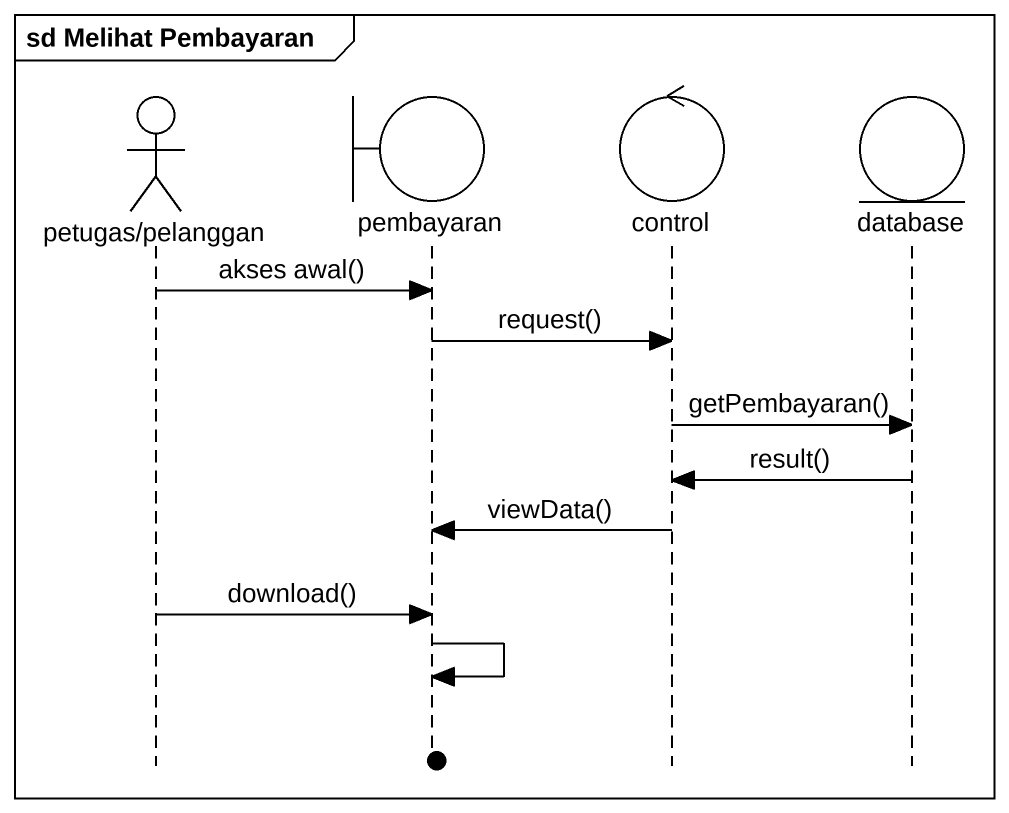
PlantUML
@startuml
mainframe sd Melihat Pembayaran
hide footbox
actor "petugas/pelanggan" as petugas_pelanggan
boundary pembayaran
control "control" as control_
entity "database" as database_

petugas_pelanggan -> pembayaran : akses awal()
pembayaran -> control_ : request()
control_ -> database_ : getPembayaran()
database_ -> control_ : result()
control_ -> pembayaran : viewData()
petugas_pelanggan -> pembayaran : download()
pembayaran -> pembayaran
@enduml
